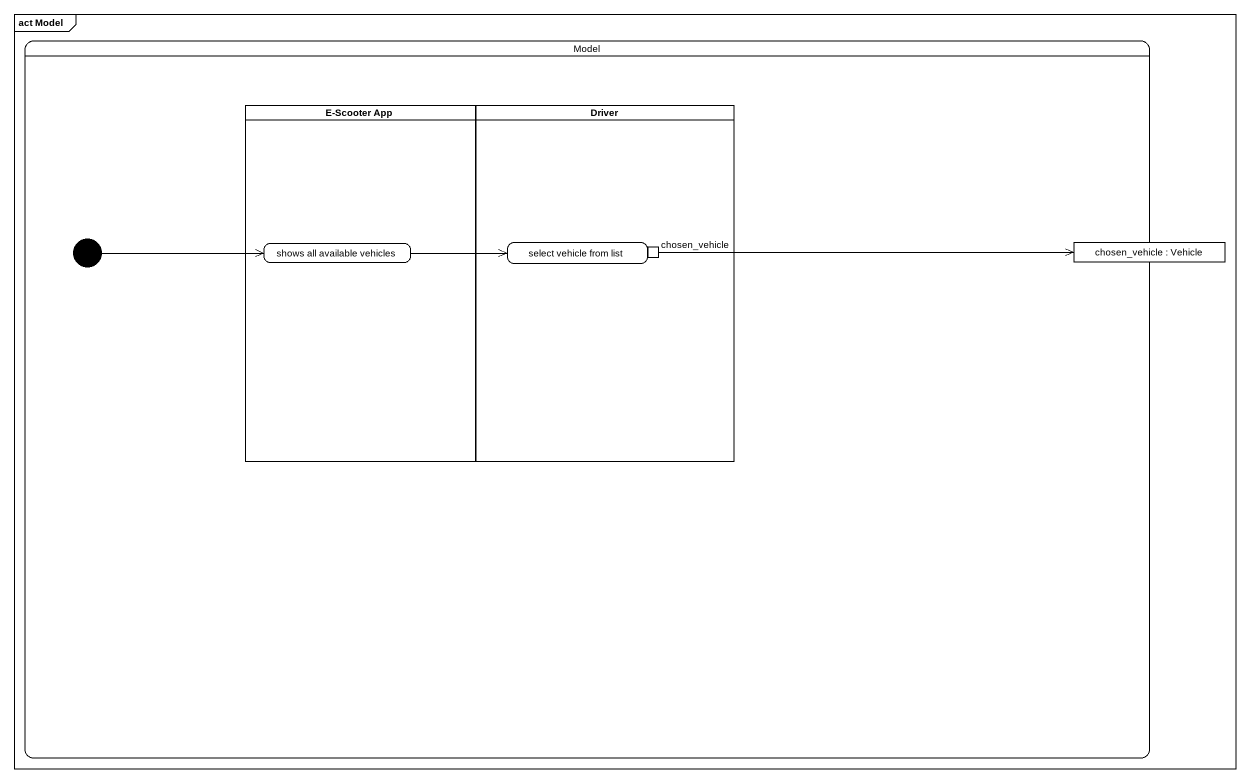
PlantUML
@startuml
mainframe act Model
hide empty description
state Model {
  state "E-Scooter App" as E_Scooter_App <<partition>> {
    state "shows all available vehicles" as shows_all_available_vehicles
  }
  state Driver <<partition>> {
    state "select vehicle from list" as select_vehicle_from_list {
      state chosen_vehicle <<outputPin>>
    }
  }
  state initial1 <<start>>
  state "chosen_vehicle : Vehicle" as chosen_vehicle_2 <<object>>
}
initial1 -right-> shows_all_available_vehicles
shows_all_available_vehicles -right-> select_vehicle_from_list
chosen_vehicle -right-> chosen_vehicle_2
@enduml
